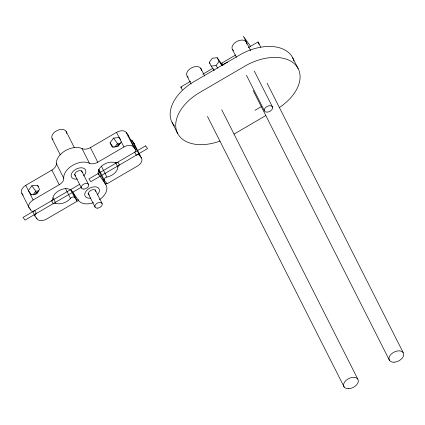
<?xml version="1.0" encoding="UTF-8"?>
<svg xmlns="http://www.w3.org/2000/svg" width="425" height="425" viewBox="0 0 425 425"><rect width="100%" height="100%" fill="white"/><g stroke="black" fill="none" stroke-linecap="round" stroke-linejoin="round"><path stroke-width="0.64" d="M38.51 186.718L37.448 185.236L31.843 185.773L28.369 190.533L31.546 194.985M33.023 194.916L35.721 191.213L38.84 190.915M34.77 194.31L36.258 192.27L38.059 192.095M121.3 141.769L117.826 146.529L112.221 147.066L110.086 142.848L113.56 138.088L119.165 137.546L120.578 139.522M114.739 147.225L117.438 143.523L120.551 143.225M116.482 146.62L117.975 144.58L119.776 144.404M214.168 70.322L211.124 66.056L209.259 62.363L212.298 58.198L217.202 57.726L222.53 65.19M211.124 66.056L216.028 65.588L219.072 61.423L217.202 57.726M182.256 89.818L180.843 86.992L190.559 81.324M202.815 74.168L212.999 68.228M220.862 63.638L235.721 54.963M248.301 47.627L258.017 41.953L260.732 47.122M222.796 64.876L227.513 62.124M34.409 210.768A2.635 1.657 -26.8 0 1 31.168 210.731L29.229 208.011L21.845 193.386A7.905 4.978 -26.8 0 1 25.744 185.332L51.882 170.08A7.905 4.978 -26.8 0 0 56.36 163.614A15.815 9.95 -26.8 0 1 65.322 150.684A15.815 9.95 -26.8 0 1 82.041 148.628A7.905 4.978 -26.8 0 0 90.403 147.597L116.54 132.345A7.905 4.978 -26.8 0 1 126.257 132.451L128.196 135.171L135.586 149.797A2.635 1.657 -26.8 0 1 134.284 152.479M29.229 208.011A7.905 4.978 -26.8 0 1 33.129 199.957L59.266 184.705A7.905 4.978 -26.8 0 0 63.75 178.24A15.815 9.95 -26.8 0 1 72.707 165.304A15.815 9.95 -26.8 0 1 89.431 163.253A7.905 4.978 -26.8 0 0 97.787 162.222L123.925 146.97A7.905 4.978 -26.8 0 1 133.647 147.077L135.586 149.797M79.81 184.275L23.062 217.387L25.001 220.107L81.175 187.324M72.654 192.015L77.27 201.158L46.708 218.992A7.905 4.978 -26.8 0 1 36.991 218.891L35.052 216.171L32.741 211.597M98.834 169.272L104.375 180.242L106.941 183.844L137.503 166.005A7.905 4.978 -26.8 0 0 141.403 157.951L134.018 143.326L132.074 140.611A2.635 1.657 -26.8 0 0 130.236 140.069M255.016 110.303L261.757 106.372M234.122 134.05L265.901 115.504M221.239 64.047L222.488 63.931L223.194 64.919M30.504 194.756L36.109 194.22L39.583 189.46L37.448 185.236M250.66 46.463L243.398 36.284L250.654 50.649M219.072 61.423L222.11 65.684M216.028 65.588L217.929 68.25M209.259 62.363L210.019 63.431M132.074 140.611L139.464 155.231L141.403 157.951M113.56 138.088L117.438 143.523M117.975 144.58L118.942 145.94M110.086 142.848L113.262 147.294M98.01 173.203L105.724 184.551A15.815 9.95 -26.8 0 1 99.524 199.638M71.235 190.018L78.487 200.446A15.815 9.95 -26.8 0 0 93.473 202.704M70.545 189.327L74.699 197.556L77.27 201.158M31.843 185.773L35.721 191.213M36.258 192.27L37.225 193.63M21.845 193.386L22.69 194.576M22.934 194.916L23.178 195.256M292.623 57.667L298.164 68.637M267.102 83.204L403.155 352.553M254.315 71.055L272.542 107.132A4.478 2.821 -26.8 0 1 267.192 112.147A4.478 2.821 -26.8 0 1 265.604 107.504A4.478 2.821 -26.8 0 1 272.542 107.132M246.426 75.236L264.35 110.723M232.549 49.714L236.438 57.412M253.183 90.562L389.539 360.501M222.488 63.931L223.019 64.988M213.408 69.227L213.94 70.284M200.77 68.26L204.659 75.958M221.701 109.698L357.76 379.047M187.154 76.213L191.038 83.906M207.485 116.466L344.138 386.994M172.093 122.469L177.634 133.439M126.257 132.451L133.647 147.077M134.837 152.458L136.223 155.199A2.635 1.657 -26.8 0 1 139.464 155.231M116.54 132.345L123.925 146.97M118.001 162.281L119.388 165.022A2.635 1.657 -26.8 0 0 117.89 167.057A10.54 6.635 -26.8 0 1 106.919 177.082A2.635 1.657 -26.8 0 0 104.375 180.242M115.579 162.483L117.89 167.057M101.378 166.111L106.919 177.082M90.403 147.597L97.787 162.222M106.478 182.931L106.941 183.844M105.724 184.551L98.34 169.926A15.815 9.95 -26.8 0 1 99.413 172.481M82.041 148.628L89.431 163.253M66.178 131.484L74.38 147.714M95.094 189.646L102.09 203.501M81.515 170.611L88.517 184.466M88.049 193.237L95.046 207.092M74.471 174.202L81.473 188.057M52.094 138.667L60.292 154.897M78.025 199.532L78.487 200.446M56.36 163.614L63.75 178.24M65.392 188.296L70.47 198.353A2.635 1.657 -26.8 0 1 74.699 197.556M51.882 170.08L59.266 184.705M53.077 197.779L55.85 203.262A10.54 6.635 -26.8 0 0 70.47 198.353M51.802 200.919L53.189 203.66A2.635 1.657 -26.8 0 1 55.85 203.262M25.744 185.332L33.129 199.957M34.967 210.742L36.348 213.483A2.635 1.657 -26.8 0 0 35.052 216.171M36.529 217.977L36.991 218.891M30.249 208.903L30.706 209.817M293.919 60.998A42.165 26.536 -26.8 0 0 239.541 55.064L194.145 81.558A42.165 26.536 -26.8 0 0 174.601 126.076M279.315 107.552A42.165 26.536 -26.8 0 0 296.183 65.636A42.165 26.536 -26.8 0 0 245.082 66.034L199.681 92.528A42.165 26.536 -26.8 0 0 177.082 132.249A42.165 26.536 -26.8 0 0 220.123 141.031M181.395 87.677A18.45 11.608 -26.8 0 1 180.843 86.992M258.017 41.953A18.45 11.608 -26.8 0 1 259.133 44.306M188.217 77.18A7.905 4.978 -26.8 0 1 191.739 67.782A7.905 4.978 -26.8 0 1 201.344 70.582M233.612 50.687A7.905 4.978 -26.8 0 1 237.139 41.289A7.905 4.978 -26.8 0 1 246.744 44.088M77.297 179.047A7.905 4.978 -26.8 0 1 71.655 173.389A7.905 4.978 -26.8 0 1 82.684 167.917A7.905 4.978 -26.8 0 1 83.635 175.897M75.9 176.062A3.953 2.486 -26.8 0 1 77.244 171.328A3.953 2.486 -26.8 0 1 82.222 172.635M89.473 195.096A3.953 2.486 -26.8 0 1 90.738 190.411A3.953 2.486 -26.8 0 1 95.806 191.542M90.87 198.082A7.905 4.978 -26.8 0 1 85.234 192.424A7.905 4.978 -26.8 0 1 96.262 186.952A7.905 4.978 -26.8 0 1 97.213 194.932M51.244 200.94A2.635 1.657 -26.8 0 0 52.742 198.911A10.54 6.635 -26.8 0 1 60.674 189.821A10.54 6.635 -26.8 0 1 71.698 190.931M98.935 175.036A10.54 6.635 -26.8 0 1 102.361 165.495A10.54 6.635 -26.8 0 1 114.787 162.706A2.635 1.657 -26.8 0 0 117.449 162.308M134.018 143.326A7.905 4.978 -26.8 0 1 134.497 146.205M52.971 139.724A7.905 4.978 -26.8 0 1 57.258 130.454A7.905 4.978 -26.8 0 1 66.523 133.418M128.196 135.171A2.635 1.657 -26.8 0 1 128.111 136.717M145.632 145.855L88.889 178.973L90.828 181.693L147.576 148.575L145.632 145.855M348.744 388.705A7.905 4.978 -26.8 0 0 358.174 379.854A7.905 4.978 -26.8 0 0 345.934 380.502A7.905 4.978 -26.8 0 0 348.744 388.705M394.14 362.212A7.905 4.978 -26.8 0 0 403.575 353.361A7.905 4.978 -26.8 0 0 391.329 354.009A7.905 4.978 -26.8 0 0 394.14 362.212M97.468 208.138A3.953 2.486 -26.8 0 0 102.181 203.713A3.953 2.486 -26.8 0 0 96.061 204.037A3.953 2.486 -26.8 0 0 97.468 208.138M83.89 189.104A3.953 2.486 -26.8 0 0 88.607 184.678A3.953 2.486 -26.8 0 0 82.482 185.002A3.953 2.486 -26.8 0 0 83.89 189.104"/></g></svg>
